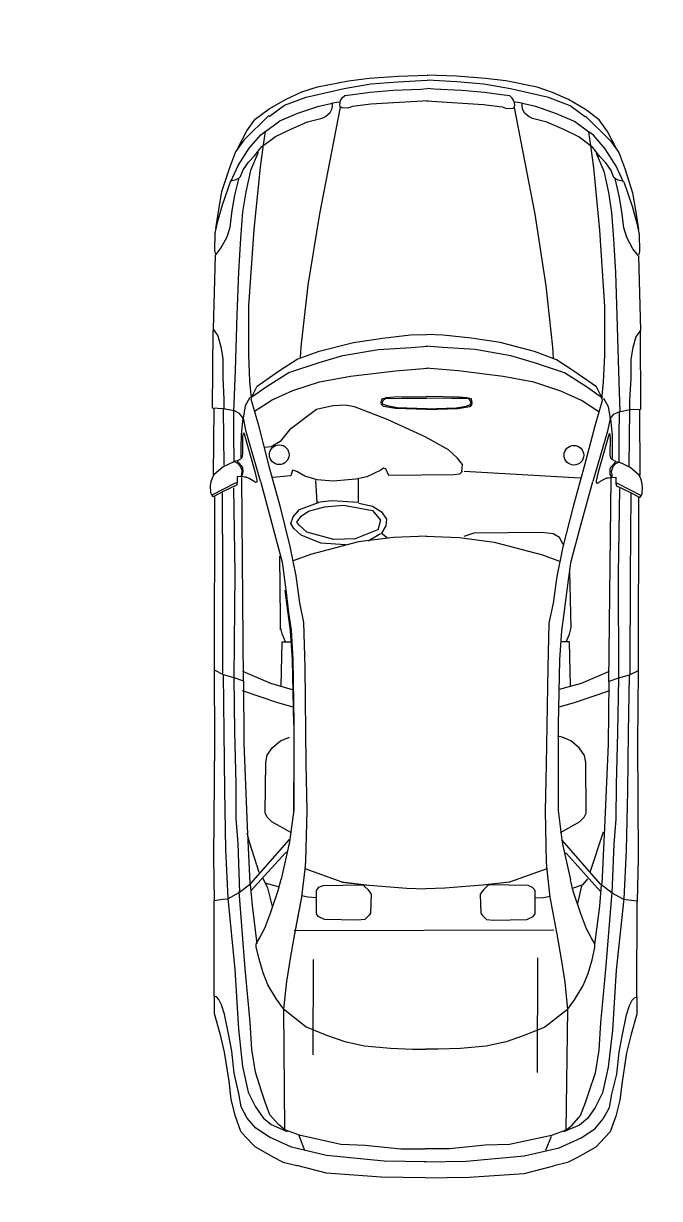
# Model space of a CAD drawing. Header units: millimetres. Extents: x 10193 to 57833, y 9963 to 44360.
# Drawn here: x 30108 to 32749, y 32694 to 37570 of the extents above; entities that cross this region are included whole.
import ezdxf

# ---------------------------------------------------------------- set-up
doc = ezdxf.new("R2010")
doc.units = ezdxf.units.MM
doc.layers.add('free-dwg.com', color=7, linetype='Continuous')
doc.layers.add('Стены', color=7, linetype='Continuous')

msp = doc.modelspace()

# ---------------------------------------------------------------- hatches: boundary and pattern name
at = {"layer": 'Стены'}
h = msp.add_hatch(dxfattribs=at)
h.set_pattern_fill('ANSI32', color=256, scale=10)
h.paths.add_polyline_path([(57833.4, 42702.7), (10593.4, 42702.7), (10593.4, 9962.7), (26833.4, 9962.7), (26833.4, 14962.7), (57833.4, 14962.7)])
h.paths.add_polyline_path([(10713.4, 42582.7), (57713.4, 42582.7), (57713.4, 15082.7), (26713.4, 15082.7), (26713.4, 10082.7), (10713.4, 10082.7)], flags=16)
h.paths.add_polyline_path([(10963.4, 42332.7), (57463.4, 42332.7), (57463.4, 15332.7), (26463.4, 15332.7), (26463.4, 10332.7), (10963.4, 10332.7)], flags=0)
h.paths.add_polyline_path([(57463.4, 42332.7), (10963.4, 42332.7), (10963.4, 10332.7), (26463.4, 10332.7), (26463.4, 15332.7), (57463.4, 15332.7)], flags=0)
h = msp.add_hatch(dxfattribs=at)
h.set_pattern_fill('ANSI36', color=256, scale=10)
h.paths.add_polyline_path([(57713.4, 42582.7), (10713.4, 42582.7), (10713.4, 10082.7), (26713.4, 10082.7), (26713.4, 15082.7), (57713.4, 15082.7)])
h.paths.add_polyline_path([(10963.4, 42332.7), (57463.4, 42332.7), (57463.4, 15332.7), (26463.4, 15332.7), (26463.4, 10332.7), (10963.4, 10332.7)], flags=16)

# ---------------------------------------------------------------- linework, layer by layer
at = {"layer": 'free-dwg.com'}
for p, q in [((31543.4, 37343.2), (31664.1, 37351.5)), ((31664.1, 37351.5), (31785.1, 37355.7)), ((31905.6, 37351), (31784.6, 37355.7)), ((31264.3, 37286.2), (31328.3, 37307.4)), ((31328.3, 37307.4), (31458.2, 37332.7)), ((31439, 37300.8), (31549.7, 37319.8)), ((31458.2, 37332.7), (31543.4, 37343.2)), ((31549.7, 37319.8), (31661.9, 37328.1)), ((31661.9, 37328.1), (31783.8, 37335.1)), ((31907.7, 37327.6), (31785.9, 37335.1)), ((32026.3, 37342.3), (31905.6, 37351)), ((32019.9, 37318.9), (31907.7, 37327.6)), ((32130.5, 37299.5), (32019.9, 37318.9)), ((32111.4, 37331.5), (32026.3, 37342.3)), ((32241.3, 37305.6), (32111.4, 37331.5)), ((32305.1, 37284.2), (32241.3, 37305.6)), ((31127.9, 37216.1), (31198.3, 37256.5)), ((31191.8, 37230.9), (31281.3, 37264.9)), ((31198.3, 37256.5), (31264.3, 37286.2)), ((31281.3, 37264.9), (31439, 37300.8)), ((31424.8, 37250.9), (31431.6, 37261.1)), ((31431.6, 37261.1), (31441.9, 37271.3)), ((31441.9, 37271.3), (31476, 37274.7)), ((31476, 37274.7), (31547.6, 37284.8)), ((31547.6, 37284.8), (31643.1, 37293.1)), ((31643.1, 37293.1), (31757.4, 37298)), ((31757.4, 37298), (31784.7, 37299.7)), ((31812.1, 37297.9), (31784.9, 37299.7)), ((31926.4, 37292.6), (31812.1, 37297.9)), ((32021.8, 37283.9), (31926.4, 37292.6)), ((32093.4, 37273.5), (32021.8, 37283.9)), ((32127.5, 37270), (32093.4, 37273.5)), ((32137.7, 37259.7), (32127.5, 37270)), ((32288.1, 37262.9), (32130.5, 37299.5)), ((32144.5, 37249.5), (32137.7, 37259.7)), ((32377.4, 37228.6), (32288.1, 37262.9)), ((32371.1, 37254.2), (32305.1, 37284.2)), ((32441.3, 37213.6), (32371.1, 37254.2)), ((31070.3, 37173.6), (31127.9, 37216.1)), ((31127.9, 37184.2), (31191.8, 37230.9)), ((31247.9, 37197.5), (31334.4, 37227.6)), ((31334.4, 37227.6), (31390.6, 37239.8)), ((31423.2, 37222.4), (31336.6, 36780.3)), ((31380.9, 37200), (31389.2, 37217.8)), ((31389.2, 37217.8), (31390.6, 37230.2)), ((31390.6, 37241.2), (31419.4, 37245.2)), ((31390.6, 37230.2), (31390.6, 37241.2)), ((31421.4, 37232.1), (31423.1, 37242.3)), ((31423, 37223.6), (31421.4, 37232.1)), ((31429.9, 37220.1), (31423, 37223.6)), ((31423.1, 37242.3), (31424.8, 37250.9)), ((31455.4, 37218.4), (31429.9, 37220.1)), ((31474.2, 37225.2), (31455.4, 37218.4)), ((31550.9, 37235.3), (31474.2, 37225.2)), ((31788, 37248.5), (31550.9, 37235.3)), ((31781.3, 37248.5), (32018.3, 37234.4)), ((32018.3, 37234.4), (32095, 37224)), ((32095, 37224), (32113.8, 37217.1)), ((32113.8, 37217.1), (32139.4, 37218.8)), ((32139.4, 37218.8), (32146.2, 37222.2)), ((32146.2, 37240.9), (32144.5, 37249.5)), ((32146, 37221), (32230.9, 36778.6)), ((32147.9, 37230.7), (32146.2, 37240.9)), ((32146.2, 37222.2), (32147.9, 37230.7)), ((32178.7, 37239.7), (32149.9, 37243.8)), ((32178.7, 37228.7), (32178.7, 37239.7)), ((32234.9, 37225.8), (32178.7, 37238.3)), ((32180, 37216.3), (32178.7, 37228.7)), ((32188.2, 37198.5), (32180, 37216.3)), ((32321.2, 37195.5), (32234.9, 37225.8)), ((32441.2, 37181.6), (32377.4, 37228.6)), ((32498.7, 37170.9), (32441.3, 37213.6)), ((31127.4, 37188.1), (31022.9, 37086)), ((31036.2, 37124.7), (31070.3, 37173.6)), ((31113.5, 37122.3), (31172.5, 37166.1)), ((31172.5, 37166.1), (31247.9, 37197.5)), ((31217.7, 37131.7), (31287.6, 37161.8)), ((31287.6, 37161.8), (31348, 37176.8)), ((31348, 37176.8), (31361.7, 37183.6)), ((31361.7, 37183.6), (31380.9, 37200)), ((32207.4, 37182), (32188.2, 37198.5)), ((32221.1, 37175.1), (32207.4, 37182)), ((32281.4, 37159.9), (32221.1, 37175.1)), ((32351.2, 37129.6), (32281.4, 37159.9)), ((32396.5, 37163.8), (32321.2, 37195.5)), ((32455.4, 37119.7), (32396.5, 37163.8)), ((32441.7, 37185.6), (32545.8, 37083.1)), ((32532.7, 37121.8), (32498.7, 37170.9)), ((30997.7, 37052.3), (31036.2, 37124.7)), ((31044.8, 37052.5), (31094.2, 37108.6)), ((31094.2, 37108.6), (31113.5, 37123.7)), ((31105.1, 37066.1), (31113.5, 37122.3)), ((31154.5, 37101.7), (31217.7, 37131.7)), ((32414.2, 37099.2), (32351.2, 37129.6)), ((32474.5, 37106), (32455.4, 37121.1)), ((32463.5, 37063.5), (32455.4, 37119.7)), ((32570.9, 37049.2), (32532.7, 37121.8)), ((31022.9, 37086), (30988.7, 37037)), ((31066.7, 37020.9), (31098.3, 37059.2)), ((31092.4, 36974.2), (31104.4, 37066.9)), ((31098.3, 37059.2), (31106.5, 37064.7)), ((31106.5, 37064.7), (31154.5, 37101.7)), ((32462.1, 37062.1), (32414.2, 37099.2)), ((32470.3, 37056.6), (32462.1, 37062.1)), ((32475.9, 36971.5), (32464.2, 37064.2)), ((32523.8, 37049.6), (32474.5, 37106)), ((32545.8, 37083.1), (32579.8, 37034)), ((30988.7, 37037), (30963, 36971)), ((30999.4, 36981.2), (31044.8, 37052.5)), ((31041.9, 36994.9), (31066.7, 37020.9)), ((31082.2, 37034), (31050.1, 36959.5)), ((32501.8, 37018.1), (32470.3, 37056.6)), ((32486.3, 37031.3), (32518.1, 36956.7)), ((32526.4, 36992), (32501.8, 37018.1)), ((32568.9, 36978.2), (32523.8, 37049.6)), ((32579.8, 37034), (32605.2, 36967.9)), ((30963, 36971), (30930.9, 36870.9)), ((30969.1, 36914.1), (30999.4, 36981.2)), ((31008.9, 36934.6), (31019.9, 36963.3)), ((31019.9, 36963.3), (31041.9, 36994.9)), ((31065.7, 36715.1), (31092.4, 36974.2)), ((32501.5, 36712.3), (32475.9, 36971.5)), ((32548.3, 36960.4), (32526.4, 36992)), ((32598.9, 36910.9), (32568.9, 36978.2)), ((32605.2, 36967.9), (32637, 36867.6)), ((30967.2, 36915.6), (30932.9, 36815.5)), ((30969.1, 36916.8), (30991.1, 36922.2)), ((30986.1, 36857.3), (31003.2, 36929.7)), ((30991.1, 36922.2), (31002.1, 36927.7)), ((31002.1, 36927.7), (31008.9, 36934.6)), ((31050.1, 36959.5), (31030.8, 36872.1)), ((32518.1, 36956.7), (32537.1, 36869.2)), ((32559.2, 36931.6), (32548.3, 36960.4)), ((32566, 36924.7), (32559.2, 36931.6)), ((32581.7, 36854.2), (32564.9, 36926.7)), ((32577, 36919.2), (32566, 36924.7)), ((32598.9, 36913.7), (32577, 36919.2)), ((32600.9, 36912.4), (32634.8, 36812.2)), ((30930.9, 36870.9), (30918, 36798.5)), ((31030.8, 36872.1), (31017.9, 36789)), ((32537.1, 36869.2), (32549.7, 36786.1)), ((32637, 36867.6), (32649.6, 36795.1)), ((30932.9, 36815.5), (30911.5, 36738.8)), ((30975.3, 36793.4), (30986.1, 36857.3)), ((32592.3, 36790.3), (32581.7, 36854.2)), ((30918, 36798.5), (30905, 36719.6)), ((30966.6, 36725.2), (30975.3, 36793.4)), ((31017.9, 36789), (31009.1, 36678.2)), ((31336.6, 36780.3), (31289.3, 36483.8)), ((32230.9, 36778.6), (32277.1, 36481.9)), ((32549.7, 36786.1), (32558, 36675.3)), ((32600.7, 36722.1), (32592.3, 36790.3)), ((32634.8, 36812.2), (32655.9, 36735.4)), ((32649.6, 36795.1), (32662.2, 36716.2)), ((30911.5, 36738.8), (30902.9, 36698.3)), ((30953.8, 36684.7), (30966.6, 36725.2)), ((32613.4, 36681.5), (32600.7, 36722.1)), ((32655.9, 36735.4), (32664.3, 36694.9)), ((30902.9, 36698.3), (30900.6, 36628)), ((30928.1, 36637.9), (30953.8, 36684.7)), ((31009.1, 36678.2), (31000.4, 36539.7)), ((31043.8, 36398.9), (31065.7, 36715.1)), ((32522.3, 36396.1), (32501.5, 36712.3)), ((32558, 36675.3), (32566.2, 36536.7)), ((32638.8, 36634.6), (32613.4, 36681.5)), ((32664.3, 36694.9), (32666.3, 36624.6)), ((30900.6, 36628), (30904.8, 36610.9)), ((30906.8, 36610.2), (30928.1, 36637.9)), ((32660.1, 36606.9), (32638.8, 36634.6)), ((32666.3, 36624.6), (32662, 36607.5)), ((30904.7, 36608.1), (30895.6, 36301.2)), ((32662.2, 36604.7), (32670.1, 36297.8)), ((31000.4, 36539.7), (30993.6, 36360.7)), ((32566.2, 36536.7), (32572.3, 36357.6)), ((31289.3, 36483.8), (31260.2, 36228.8)), ((32277.1, 36481.9), (32305.2, 36226.8)), ((31043.4, 36194.5), (31043.8, 36398.9)), ((32521.9, 36191.6), (32522.3, 36396.1)), ((30993.6, 36360.7), (30986.8, 36130.5)), ((32572.3, 36357.6), (32578.2, 36127.4)), ((30892.8, 35973), (30895.5, 36296.9)), ((30895.6, 36301.2), (30914.7, 36273.5)), ((31715.2, 36277.4), (31782.8, 36279.9)), ((31850.4, 36277.1), (31782.8, 36279.9)), ((32670.1, 36297.8), (32650.9, 36270.1)), ((32671.6, 35969.5), (32670.1, 36293.5)), ((30914.7, 36273.5), (30927.4, 36228.7)), ((31335.5, 36210.5), (31478.6, 36246.6)), ((31478.6, 36246.6), (31598.2, 36264.6)), ((31598.2, 36264.6), (31715.2, 36277.4)), ((31717.7, 36225.4), (31785.3, 36230.4)), ((31847.7, 36225.1), (31780.1, 36230.5)), ((31967.4, 36263.9), (31850.4, 36277.1)), ((32086.9, 36245.5), (31967.4, 36263.9)), ((32229.8, 36208.8), (32086.9, 36245.5)), ((32650.9, 36270.1), (32638, 36225.4)), ((30927.4, 36228.7), (30935.8, 36179.6)), ((31047.9, 36085.1), (31043.4, 36194.5)), ((31244.5, 36176.8), (31335.5, 36210.5)), ((31260.2, 36228.8), (31257.5, 36184.6)), ((31335.4, 36163.7), (31434.3, 36192.1)), ((31434.3, 36192.1), (31582.5, 36217.8)), ((31582.5, 36217.8), (31717.7, 36225.4)), ((31982.9, 36217.1), (31847.7, 36225.1)), ((32131, 36190.7), (31982.9, 36217.1)), ((32229.7, 36161.9), (32131, 36190.7)), ((32320.7, 36174.8), (32229.8, 36208.8)), ((32305.2, 36226.8), (32307.7, 36182.6)), ((32516.9, 36082.3), (32521.9, 36191.6)), ((32638, 36225.4), (32629.4, 36176.4)), ((30935.8, 36179.6), (30935.6, 36098.6)), ((31171.6, 36130.1), (31244.5, 36176.8)), ((31210.6, 36122.3), (31335.4, 36163.7)), ((31652.5, 36129.2), (31785.1, 36139.4)), ((31912.5, 36128.7), (31780, 36139.4)), ((32354.4, 36120.1), (32229.7, 36161.9)), ((32393.4, 36127.8), (32320.7, 36174.8)), ((32629.4, 36176.4), (32629.3, 36095.4)), ((30935.6, 36098.6), (30939.7, 36011.2)), ((30986.8, 36130.5), (30980.1, 35960)), ((31054.9, 36013.8), (31047.9, 36085.1)), ((31077.9, 36065.3), (31171.6, 36130.1)), ((31119.5, 36065.2), (31210.6, 36122.3)), ((31337.9, 36083), (31465.3, 36106.2)), ((31465.3, 36106.2), (31652.5, 36129.2)), ((32099.6, 36104.9), (31912.5, 36128.7)), ((32227, 36081.3), (32099.6, 36104.9)), ((32445.3, 36062.7), (32354.4, 36120.1)), ((32486.9, 36062.6), (32393.4, 36127.8)), ((32578.2, 36127.4), (32584.3, 35956.9)), ((32629.3, 36095.4), (32624.8, 36008)), ((31051.8, 36018.5), (31119.5, 36065.2)), ((31054.4, 36018.5), (31077.9, 36065.3)), ((31140.2, 36007.9), (31226, 36046.8)), ((31226, 36046.8), (31337.9, 36083)), ((32338.7, 36044.6), (32227, 36081.3)), ((32424.4, 36005.5), (32338.7, 36044.6)), ((32512.8, 36015.7), (32445.3, 36062.7)), ((32510.2, 36015.7), (32486.9, 36062.6)), ((32509.7, 36011), (32516.9, 36082.3)), ((30939.7, 36011.2), (30939.6, 35968.6)), ((31048.3, 36017.4), (31029.1, 35983.4)), ((31052.4, 36013), (31082.4, 35906.9)), ((31067.3, 35961.2), (31140.2, 36007.9)), ((31443.5, 35986), (31392, 35983)), ((31482.9, 35979.8), (31443.5, 35986)), ((31593.2, 35996.5), (31594.1, 36004.7)), ((31594.1, 35988.2), (31593.2, 35996.5)), ((31594.1, 36004.7), (31596.9, 36012.9)), ((31602.3, 35980.9), (31594.1, 35988.2)), ((31596.9, 36012.9), (31616.1, 36017.4)), ((31598.7, 35996.4), (31599.6, 36001.9)), ((31600.5, 35990), (31598.7, 35996.4)), ((31599.6, 36001.9), (31603.3, 36008.3)), ((31617.8, 35982.7), (31600.5, 35990)), ((31603.3, 36008.3), (31611.5, 36013.8)), ((31611.5, 36013.8), (31679, 36014.6)), ((31616.1, 36017.4), (31647.1, 36020.1)), ((31647.1, 36020.1), (31782.1, 36021.7)), ((31679, 36014.6), (31782.1, 36015.3)), ((31885.6, 36014.2), (31782.4, 36015.3)), ((31917.5, 36019.6), (31782.5, 36021.7)), ((31953.1, 36013.1), (31885.6, 36014.2)), ((31948.5, 36016.8), (31917.5, 36019.6)), ((31946.6, 35982.1), (31964, 35989.3)), ((31967.7, 36012.2), (31948.5, 36016.8)), ((31961.3, 36007.6), (31953.1, 36013.1)), ((31964.9, 36001.2), (31961.3, 36007.6)), ((31962.1, 35980.2), (31970.4, 35987.5)), ((31964, 35989.3), (31965.8, 35995.7)), ((31965.8, 35995.7), (31964.9, 36001.2)), ((31970.4, 36004), (31967.7, 36012.2)), ((31971.3, 35995.7), (31970.4, 36004)), ((31970.4, 35987.5), (31971.3, 35995.7)), ((32497.1, 35958.5), (32424.4, 36005.5)), ((32512.2, 36010.2), (32481.7, 35904.3)), ((32516.2, 36014.6), (32535.3, 35980.5)), ((32624.8, 36008), (32624.8, 35965.4)), ((30937.5, 35970.7), (30892.8, 35973)), ((30899, 35972.9), (30895.8, 35697)), ((30984.3, 35962.1), (30937.5, 35970.7)), ((30940.9, 35736.7), (30938.7, 35970.2)), ((30981.9, 35859.6), (30981.1, 35960.5)), ((31005.6, 35951.4), (30984.3, 35962.1)), ((31020.5, 35932.2), (31005.6, 35951.4)), ((31029.1, 35983.4), (31020.5, 35932.2)), ((31325.3, 35968), (31213.1, 35883.3)), ((31392, 35983), (31325.3, 35968)), ((31616.1, 35928), (31482.9, 35979.8)), ((31652.5, 35972.6), (31602.3, 35980.9)), ((31659.8, 35975.3), (31617.8, 35982.7)), ((31782, 35967.8), (31652.5, 35972.6)), ((31782.1, 35971.4), (31659.8, 35975.3)), ((31782.3, 35967.8), (31911.9, 35972.1)), ((31782.4, 35971.4), (31904.6, 35974.8)), ((31904.6, 35974.8), (31946.6, 35982.1)), ((31911.9, 35972.1), (31962.1, 35980.2)), ((32535.3, 35980.5), (32543.8, 35929.3)), ((32543.8, 35929.3), (32558.7, 35948.4)), ((32558.7, 35948.4), (32580, 35959.1)), ((32580, 35959.1), (32626.9, 35967.5)), ((32582, 35856.5), (32583.2, 35957.5)), ((32622.6, 35733.4), (32625.7, 35966.9)), ((32626.9, 35967.5), (32671.6, 35969.5)), ((32665.4, 35969.5), (32667.6, 35693.6)), ((31018.4, 35933.2), (31012.2, 35862.5)), ((31020.4, 35934.2), (31030.4, 35881.7)), ((31082.4, 35906.9), (31127.5, 35733.5)), ((31776.6, 35854.9), (31616.1, 35928)), ((32481.7, 35904.3), (32436, 35731)), ((32543.8, 35931.3), (32533.6, 35878.8)), ((32545.8, 35930.3), (32551.8, 35859.6)), ((30982.7, 35753.5), (30981.9, 35859.6)), ((31012.2, 35862.5), (31011.1, 35807)), ((31019, 35782.1), (31019.1, 35851.3)), ((31019.1, 35851.3), (31020.3, 35865.3)), ((31020.3, 35865.3), (31022.7, 35871.2)), ((31022.7, 35871.2), (31025, 35865.3)), ((31025, 35866.5), (31069.2, 35710.5)), ((31030.4, 35881.7), (31090.5, 35672.5)), ((31213.1, 35883.3), (31173.6, 35834.9)), ((31873.5, 35800.2), (31776.6, 35854.9)), ((32533.6, 35878.8), (32472.7, 35669.9)), ((32539, 35863.6), (32494.2, 35707.8)), ((32541.3, 35868.3), (32539, 35862.4)), ((32543.7, 35862.4), (32541.3, 35868.3)), ((32544.8, 35848.3), (32543.7, 35862.4)), ((32544.7, 35779.2), (32544.8, 35848.3)), ((32551.8, 35859.6), (32552.7, 35804)), ((32580.8, 35750.4), (32582, 35856.5)), ((31011.1, 35807), (31011, 35767.6)), ((31137.2, 35813.7), (31106.9, 35810.7)), ((31173.6, 35834.9), (31137.2, 35813.7)), ((31909.8, 35766.7), (31873.5, 35800.2)), ((32552.7, 35804), (32552.6, 35764.6)), ((30935.7, 35730.7), (30961.5, 35742.4)), ((30961.5, 35742.4), (30982.6, 35752.9)), ((30995.5, 35755.2), (30982.6, 35752.9)), ((30982.6, 35752.9), (30996.7, 35745.8)), ((30995.5, 35755.2), (31010.8, 35763.4)), ((31000.2, 35749.3), (30995.5, 35755.2)), ((30996.7, 35745.8), (31008.4, 35732.9)), ((31016.5, 35731.7), (31000.2, 35749.3)), ((31010.8, 35763.4), (31016.6, 35769.2)), ((31016.6, 35769.2), (31019, 35782.1)), ((31930.9, 35739.4), (31909.8, 35766.7)), ((32547, 35766.3), (32544.7, 35779.2)), ((32546.9, 35728.8), (32563.4, 35746.3)), ((32552.8, 35760.4), (32547, 35766.3)), ((32568.1, 35752.2), (32552.8, 35760.4)), ((32566.9, 35742.8), (32555.1, 35729.9)), ((32563.4, 35746.3), (32568.1, 35752.2)), ((32580.9, 35749.8), (32566.9, 35742.8)), ((32568.1, 35752.2), (32580.9, 35749.8)), ((32602, 35739.2), (32580.9, 35749.8)), ((30892.3, 35683.9), (30899.4, 35699.1)), ((30899.4, 35699.1), (30935.7, 35730.7)), ((31008.4, 35732.9), (31013, 35721.2)), ((31013, 35701.2), (31011.8, 35691.9)), ((31013, 35721.2), (31015.3, 35711.8)), ((31015.3, 35711.8), (31013, 35701.2)), ((31013, 35690.7), (31018.8, 35701.2)), ((31018.9, 35724.7), (31016.5, 35731.7)), ((31018.8, 35701.2), (31020, 35711.8)), ((31020, 35711.8), (31018.9, 35724.7)), ((31069.2, 35710.5), (31077.3, 35674.2)), ((31127.5, 35733.5), (31172.6, 35568.5)), ((31224.9, 35716.5), (31218.8, 35692.2)), ((31243, 35710.4), (31224.9, 35716.5)), ((31276.3, 35692.1), (31243, 35710.4)), ((31591.5, 35715.8), (31533.9, 35688.6)), ((31603.6, 35724.8), (31591.5, 35715.8)), ((31612.7, 35721.8), (31603.6, 35724.8)), ((31624.8, 35694.5), (31612.7, 35721.8)), ((31897.5, 35697), (31624.8, 35694.5)), ((31918.7, 35700), (31897.5, 35697)), ((31930.9, 35712.1), (31918.7, 35700)), ((31927.8, 35712.1), (31930.9, 35739.4)), ((32419.3, 35682.6), (31938.2, 35710.3)), ((32436, 35731), (32390.3, 35566.1)), ((32494.2, 35707.8), (32485.9, 35671.5)), ((32543.4, 35708.9), (32544.6, 35721.7)), ((32544.5, 35698.3), (32543.4, 35708.9)), ((32550.4, 35687.7), (32544.5, 35698.3)), ((32544.6, 35721.7), (32546.9, 35728.8)), ((32550.4, 35718.2), (32548.1, 35708.8)), ((32548.1, 35708.8), (32550.4, 35698.3)), ((32555.1, 35729.9), (32550.4, 35718.2)), ((32550.4, 35698.3), (32551.5, 35688.9)), ((32627.7, 35727.4), (32602, 35739.2)), ((32664, 35695.7), (32627.7, 35727.4)), ((32671, 35680.5), (32664, 35695.7)), ((30885.2, 35651.1), (30887.6, 35669.8)), ((30886.3, 35621.8), (30885.2, 35651.1)), ((30887.6, 35669.8), (30892.3, 35683.9)), ((30891, 35614.7), (30986, 35662.6)), ((30993, 35654.4), (30934.4, 35626.4)), ((30986, 35662.6), (30994.2, 35664.9)), ((30995.3, 35663.8), (30993, 35654.4)), ((30995.4, 35690.7), (30995.3, 35663.8)), ((31011.8, 35688.4), (30995.4, 35690.7)), ((31011.8, 35691.9), (31013, 35689.5)), ((31025.8, 35687.2), (31013, 35690.7)), ((31021.4, 34842.4), (31015, 35686.1)), ((31032.9, 35687.1), (31025.8, 35687.2)), ((31044.6, 35682.4), (31032.9, 35687.1)), ((31065.6, 35669.5), (31044.6, 35682.4)), ((31071.5, 35664.8), (31065.6, 35669.5)), ((31077.3, 35666), (31071.5, 35664.8)), ((31077.3, 35674.2), (31077.3, 35666)), ((31092.1, 35671.3), (31145.5, 35474.3)), ((31218.8, 35692.2), (31143, 35686.3)), ((31327.8, 35676.9), (31276.3, 35692.1)), ((31327.6, 35582.8), (31321.7, 35673.8)), ((31394.5, 35670.7), (31327.8, 35676.9)), ((31488.4, 35679.6), (31394.5, 35670.7)), ((31533.9, 35688.6), (31488.4, 35679.6)), ((31497.5, 35679.6), (31497.3, 35582.5)), ((32471.2, 35668.6), (32417, 35471.8)), ((32485.9, 35671.5), (32485.9, 35663.3)), ((32485.9, 35663.3), (32491.8, 35662.1)), ((32491.8, 35662.1), (32497.6, 35666.7)), ((32497.6, 35666.7), (32518.7, 35679.6)), ((32518.7, 35679.6), (32530.5, 35684.3)), ((32530.5, 35684.3), (32537.5, 35684.3)), ((32537.5, 35684.3), (32550.4, 35687.7)), ((32538.7, 34839.4), (32548.3, 35683.2)), ((32551.5, 35688.9), (32550.4, 35686.6)), ((32551.5, 35685.4), (32567.9, 35687.7)), ((32567.9, 35687.7), (32567.9, 35660.8)), ((32567.9, 35660.8), (32570.2, 35651.4)), ((32577.2, 35659.6), (32569.1, 35661.9)), ((32570.2, 35651.4), (32628.7, 35623.1)), ((32672, 35611.3), (32577.2, 35659.6)), ((32675.6, 35666.4), (32671, 35680.5)), ((32677.9, 35647.6), (32675.6, 35666.4)), ((32676.7, 35618.3), (32677.9, 35647.6)), ((30891, 35611.2), (30886.3, 35621.8)), ((30894.5, 35607.7), (30891, 35611.2)), ((30898, 35607.7), (30894.5, 35607.7)), ((30934.4, 35626.4), (30898, 35607.7)), ((30900.9, 35609.4), (30899.5, 34887.7)), ((30932.7, 35622.6), (30934.7, 35280.3)), ((30980.5, 35643.7), (30985.1, 35288.2)), ((32582.6, 35640.7), (32576.7, 35285.1)), ((32630.3, 35619.3), (32627, 35277.1)), ((32628.7, 35623.1), (32665, 35604.3)), ((32662.1, 35606), (32660.7, 34884.3)), ((32665, 35604.3), (32668.5, 35604.3)), ((32668.5, 35604.3), (32672, 35607.8)), ((32672, 35607.8), (32676.7, 35618.3)), ((31172.6, 35568.5), (31214.3, 35400.1)), ((31227.5, 35522.4), (31254.8, 35552.6)), ((31254.8, 35552.6), (31333.7, 35582.8)), ((31291.2, 35546.5), (31357.9, 35564.6)), ((31388.2, 35588.8), (31327.6, 35582.8)), ((31357.9, 35564.6), (31436.7, 35570.5)), ((31497.3, 35582.5), (31388.2, 35588.8)), ((31436.7, 35570.5), (31557.8, 35549)), ((31500.3, 35579.5), (31557.9, 35567.2)), ((31557.8, 35549), (31591.1, 35509.5)), ((31557.9, 35567.2), (31594.2, 35542.9)), ((32390.3, 35566.1), (32347.9, 35397.9)), ((31218.4, 35495.1), (31227.5, 35522.4)), ((31242.6, 35501.1), (31260.9, 35525.3)), ((31251.7, 35489), (31242.6, 35501.1)), ((31260.9, 35525.3), (31291.2, 35546.5)), ((31591.1, 35509.5), (31578.9, 35467.1)), ((31594.2, 35542.9), (31615.3, 35512.5)), ((31615.3, 35512.5), (31612.3, 35485.2)), ((31145.5, 35474.3), (31182.2, 35334.5)), ((31230.5, 35473.8), (31218.4, 35495.1)), ((31260.7, 35446.5), (31230.5, 35473.8)), ((31285, 35458.6), (31251.7, 35489)), ((31397, 35428), (31285, 35458.6)), ((31581.9, 35470.1), (31484.9, 35430.9)), ((31591, 35451.9), (31539.4, 35421.7)), ((31612.3, 35485.2), (31594, 35454.9)), ((31594, 35454.9), (31618.2, 35436.7)), ((31978, 35455.5), (31936.4, 35440.8)), ((32259.8, 35458), (31978, 35455.5)), ((32307.2, 35451.9), (32259.8, 35458)), ((32333.9, 35437), (32307.2, 35451.9)), ((32417, 35471.8), (32379.7, 35332.2)), ((31342.4, 35413), (31260.7, 35446.5)), ((31499.4, 35419), (31299.5, 35366.8)), ((31445.5, 35406.7), (31342.4, 35413)), ((31484.9, 35430.9), (31397, 35428)), ((31644, 35437.2), (31499.4, 35419)), ((31783.4, 35442.2), (31644, 35437.2)), ((31779, 35442.2), (31918.3, 35436.6)), ((31918.3, 35436.6), (32062.9, 35417.9)), ((32062.9, 35417.9), (32262.6, 35364.9)), ((32348.6, 35407.3), (32333.9, 35437)), ((31171.4, 35359.4), (31174.5, 35100.4)), ((31214.3, 35400.1), (31239.3, 35277.2)), ((31299.5, 35366.8), (31228.5, 35340.6)), ((32262.6, 35364.9), (32333.5, 35338.5)), ((32347.9, 35397.9), (32322.5, 35275.1)), ((31182.2, 35334.5), (31197.1, 35220)), ((32379.7, 35332.2), (32364.4, 35217.8)), ((30934.7, 35280.3), (30934, 34874.4)), ((30985.1, 35288.2), (30981.6, 34855.7)), ((31239.3, 35277.2), (31254.2, 35166.1)), ((32322.5, 35275.1), (32307.1, 35164)), ((32381.6, 35064), (32376, 35296.4)), ((32576.7, 35285.1), (32578.5, 34852.6)), ((32627, 35277.1), (32626.2, 34871.1)), ((31193.3, 35218.4), (31205.2, 35122.4)), ((31197.1, 35220), (31208.7, 35124.1)), ((32364.4, 35217.8), (32352.4, 35121.9)), ((31254.2, 35166.1), (31271.2, 35083.7)), ((32307.1, 35164), (32289.8, 35081.8)), ((31205.2, 35122.4), (31216.1, 35050.2)), ((31208.7, 35124.1), (31219.5, 35051.9)), ((32352.4, 35121.9), (32341.4, 35049.7)), ((31174.5, 35100.4), (31174.4, 35053.6)), ((31182, 35036.5), (31176, 35064.6)), ((31271.2, 35083.7), (31275.7, 34899.2)), ((32289.8, 35081.8), (32284.6, 34897.2)), ((32375.5, 35036), (32381.6, 35064)), ((31196.1, 35004.5), (31182, 35036.5)), ((31216.1, 35050.2), (31223.6, 34929.7)), ((31219.5, 35051.9), (31226.6, 34931.3)), ((32341.4, 35049.7), (32333.8, 34929.1)), ((32361.4, 35003.9), (32375.5, 35036)), ((31178.2, 34820.2), (31182.1, 35004.5)), ((31182.1, 35004.5), (31218.1, 35004.5)), ((32375.4, 35003.9), (32339.4, 35004)), ((32379.1, 34819.6), (32375.4, 35003.9)), ((31223.6, 34929.7), (31228.8, 34661.4)), ((31226.6, 34931.3), (31231, 34663)), ((32333.8, 34929.1), (32328.4, 34660.9)), ((30899.5, 34887.7), (30936.6, 34869.1)), ((30899.5, 34887.7), (30901, 34588.6)), ((30936.6, 34869.1), (30981.6, 34855.7)), ((30936.6, 34869.1), (30940.1, 34630.4)), ((31018.1, 34882.1), (31134.2, 34832.2)), ((31275.7, 34899.2), (31279.9, 34498)), ((32284.6, 34897.2), (32278.9, 34496.1)), ((32539.3, 34881.4), (32423.1, 34831.5)), ((32623.6, 34865.8), (32578.5, 34852.6)), ((32623.6, 34865.8), (32619.2, 34627.1)), ((32660.7, 34884.3), (32623.6, 34865.8)), ((32660.7, 34884.3), (32658.1, 34585.2)), ((30981.6, 34855.7), (31021.4, 34842.4)), ((30981.6, 34855.7), (30984.7, 34630.3)), ((31021.3, 34842.2), (31023.6, 34582.8)), ((31134.2, 34832.2), (31224.3, 34806.2)), ((32423.1, 34831.5), (32333, 34805.7)), ((32538.8, 34839.2), (32535.5, 34579.9)), ((32578.5, 34852.6), (32538.7, 34839.4)), ((32578.5, 34852.6), (32574.6, 34627.2)), ((31016.1, 34802), (31162.3, 34752.1)), ((32541.2, 34801.2), (32395, 34751.4)), ((31162.3, 34752.1), (31226.3, 34734.1)), ((32395, 34751.4), (32330.9, 34733.5)), ((30940.1, 34630.4), (30942.4, 34387.8)), ((30984.7, 34630.3), (30989.8, 34415.5)), ((31231, 34663), (31230.5, 34421.9)), ((32328.4, 34660.9), (32327.9, 34419.7)), ((32574.6, 34627.2), (32568.6, 34412.5)), ((32619.2, 34627.1), (32615.9, 34384.5)), ((30901, 34588.6), (30897.3, 34109)), ((31023.6, 34582.8), (31036.9, 34237)), ((31141, 34564.4), (31175.9, 34593.5)), ((31175.9, 34593.5), (31212.6, 34609)), ((32344.5, 34608.5), (32325.2, 34612.4)), ((32381.3, 34592.9), (32344.5, 34608.5)), ((32416, 34563.8), (32381.3, 34592.9)), ((32535.5, 34579.9), (32520.9, 34234.1)), ((32658.1, 34585.2), (32659.9, 34105.6)), ((31114, 34503.5), (31119.8, 34533.4)), ((31119.8, 34533.4), (31141, 34564.4)), ((32437.3, 34532.7), (32416, 34563.8)), ((32443, 34502.9), (32437.3, 34532.7)), ((31112.3, 34294.3), (31114, 34503.5)), ((31279.9, 34498), (31284.4, 34303.6)), ((32278.9, 34496.1), (32273.6, 34301.7)), ((32444.5, 34293.6), (32443, 34502.9)), ((30942.4, 34387.8), (30947.5, 34142.3)), ((30989.8, 34415.5), (30989.5, 34270.5)), ((31229, 34420.3), (31229.1, 34304.6)), ((31230.5, 34421.9), (31230.3, 34306.2)), ((32327.9, 34419.7), (32327.7, 34304.1)), ((32568.6, 34412.5), (32568.3, 34267.5)), ((32615.9, 34384.5), (32609.9, 34139.1)), ((31120, 34276.9), (31112.3, 34294.3)), ((31230.3, 34306.2), (31212.9, 34173.3)), ((31284.4, 34303.6), (31279.1, 34092)), ((32273.6, 34301.7), (32278.1, 34090.1)), ((32327.7, 34304.1), (32344.6, 34171.2)), ((32436.7, 34276.2), (32444.5, 34293.6)), ((30989.5, 34270.5), (30997.7, 34167.3)), ((31036.9, 34237), (31047.5, 34002.7)), ((31139.4, 34257.5), (31120, 34276.9)), ((31218.8, 34213), (31139.4, 34257.5)), ((32337.9, 34212.5), (32417.4, 34256.9)), ((32417.4, 34256.9), (32436.7, 34276.2)), ((32520.9, 34234.1), (32509.3, 33999.9)), ((32568.3, 34267.5), (32559.8, 34164.3)), ((31047.1, 34172.2), (31036.6, 34210.5)), ((31052.4, 34001.2), (31212.2, 34183.3)), ((32461.5, 34047.6), (32516, 34216)), ((30947.5, 34142.3), (30956.1, 33940.6)), ((30997.7, 34167.3), (31005.7, 33963.7)), ((31087.3, 34046.6), (31047.1, 34172.2)), ((31212.9, 34173.3), (31178.1, 34018.4)), ((32344.6, 34171.2), (32378.8, 34016.1)), ((32504.4, 33998.4), (32345.3, 34181.1)), ((32559.8, 34164.3), (32551, 33960.8)), ((32609.9, 34139.1), (32600.5, 33937.4)), ((30897.3, 34109), (30900.4, 33930.6)), ((31194.4, 34127.6), (31052.4, 33970.8)), ((31204.5, 34132.6), (31194.4, 34127.6)), ((31279.1, 34092), (31276.6, 34060)), ((32278.1, 34090.1), (32280.5, 34058.1)), ((32352.8, 34130.4), (32362.9, 34125.3)), ((32362.9, 34125.3), (32504.3, 33968)), ((32659.9, 34105.6), (32656.1, 33927.2)), ((31276.6, 34060), (31262.5, 33946.4)), ((31276, 34063.4), (31430.3, 34008.1)), ((32281, 34061.5), (32126.6, 34006.8)), ((32280.5, 34058.1), (32294.1, 33944.4)), ((31004.3, 33963.3), (31052.4, 34001.2)), ((31049.9, 33998.7), (31057.3, 33910)), ((31102.1, 34023.1), (31121.2, 33982.7)), ((31110.6, 34004), (31165.8, 33989)), ((31165.9, 33972.2), (31178.1, 34018.4)), ((31334.6, 33985.2), (31352.9, 33993.1)), ((31352.9, 33993.1), (31515.1, 33995.9)), ((31430, 34007.1), (31542.5, 33994.1)), ((31430.3, 34008.1), (31542.8, 33994.8)), ((31515.1, 33995.9), (31525.6, 33990.6)), ((31523, 33990.6), (31538.7, 33974.9)), ((31542.8, 33994.8), (31699.8, 33981.4)), ((32014, 33993.9), (31857, 33981.1)), ((32126.6, 34006.8), (32014, 33993.9)), ((32033.5, 33990.4), (32017.8, 33974.7)), ((32041.4, 33995.6), (32030.9, 33990.4)), ((32203.6, 33992.7), (32041.4, 33995.6)), ((32221.9, 33984.8), (32203.6, 33992.7)), ((32390.8, 33969.9), (32378.8, 34016.1)), ((32387.8, 33981.9), (32432.3, 33997.3)), ((32424.6, 33991.5), (32409, 33917.9)), ((32432.3, 33997.3), (32451.7, 34020.5)), ((32506.9, 33995.9), (32499.2, 33907.2)), ((32552.4, 33960.3), (32504.4, 33998.4)), ((30935.9, 33935.6), (30956.1, 33938.1)), ((30956.1, 33938.1), (31004.3, 33963.3)), ((30956.1, 33940.6), (30985.9, 33644.2)), ((31029, 33646.6), (31004.3, 33968.4)), ((31121.2, 33982.7), (31140.1, 33906)), ((31135.5, 33881.6), (31165.9, 33972.2)), ((31262.5, 33946.4), (31233.5, 33792.3)), ((31262.3, 33944.9), (31233.8, 33790.7)), ((31288.7, 33943.8), (31263.6, 33949.6)), ((31325.5, 33941.9), (31288.7, 33943.8)), ((31324.2, 33972.1), (31334.6, 33985.2)), ((31324.3, 33875.2), (31324.2, 33972.1)), ((31538.7, 33974.9), (31551.8, 33956.6)), ((31551.8, 33956.6), (31549.2, 33878.1)), ((31699.8, 33981.4), (31778.2, 33978.6)), ((31857, 33981.1), (31778.5, 33978.6)), ((32017.8, 33974.7), (32004.7, 33956.4)), ((32004.7, 33956.4), (32007.2, 33877.8)), ((32232.3, 33971.7), (32221.9, 33984.8)), ((32231, 33941.5), (32267.7, 33943.4)), ((32232.1, 33874.8), (32232.3, 33971.7)), ((32267.7, 33943.4), (32292.9, 33949.1)), ((32294.1, 33944.4), (32322.5, 33790.2)), ((32420.8, 33879.1), (32390.8, 33969.9)), ((32526.5, 33643.8), (32552.4, 33965.4)), ((32600.4, 33934.9), (32552.4, 33960.3)), ((30899.7, 33532.9), (30900.4, 33930.6)), ((30900.4, 33930.6), (30935.9, 33935.6)), ((31057.3, 33910), (31077.2, 33750.4)), ((32499.2, 33907.2), (32478.6, 33747.7)), ((32600.5, 33937.4), (32569.5, 33641.1)), ((32620.7, 33932.3), (32600.4, 33934.9)), ((32656.1, 33927.2), (32620.7, 33932.3)), ((32655.3, 33529.5), (32656.1, 33927.2)), ((31109.7, 33815.2), (31135.5, 33881.6)), ((31332.1, 33864.8), (31324.3, 33875.2)), ((31358.3, 33851.7), (31332.1, 33864.8)), ((31496.9, 33849.2), (31358.3, 33851.7)), ((31525.7, 33851.9), (31496.9, 33849.2)), ((31544, 33870.2), (31525.7, 33851.9)), ((31549.2, 33878.1), (31544, 33870.2)), ((32007.2, 33877.8), (32012.4, 33870)), ((32012.4, 33870), (32030.7, 33851.6)), ((32030.7, 33851.6), (32059.4, 33848.9)), ((32059.4, 33848.9), (32198.1, 33851.3)), ((32198.1, 33851.3), (32224.3, 33864.3)), ((32224.3, 33864.3), (32232.1, 33874.8)), ((32446.4, 33812.6), (32420.8, 33879.1)), ((31088.5, 33774.4), (31109.7, 33815.2)), ((31233.5, 33792.3), (31215.2, 33689.6)), ((31232.6, 33806.7), (32309.8, 33808.7)), ((32467.4, 33771.8), (32446.4, 33812.6)), ((31074.9, 33750.3), (31076.4, 33756.3)), ((31074.9, 33738.2), (31074.9, 33750.3)), ((31076.4, 33756.3), (31088.5, 33774.4)), ((32322.5, 33790.2), (32340.5, 33687.4)), ((32479.5, 33753.6), (32467.4, 33771.8)), ((32481, 33747.6), (32479.5, 33753.6)), ((32481, 33735.5), (32481, 33747.6)), ((31086.8, 33686.8), (31074.9, 33738.2)), ((32468.8, 33684.1), (32481, 33735.5)), ((31048.8, 33426.2), (31029, 33646.6)), ((31103.3, 33630.8), (31086.8, 33686.8)), ((31215.2, 33689.6), (31199.9, 33594.4)), ((31311, 33685.3), (31310.2, 33289.7)), ((32242.5, 33692.9), (32241.6, 33217.3)), ((32340.5, 33687.4), (32355.4, 33592.2)), ((32452.1, 33628.2), (32468.8, 33684.1)), ((30985.9, 33644.2), (31000.6, 33395.9)), ((31122.9, 33580.9), (31103.3, 33630.8)), ((32432.3, 33578.4), (32452.1, 33628.2)), ((32505.8, 33423.4), (32526.5, 33643.8)), ((32569.5, 33641.1), (32553.9, 33392.9)), ((31159, 33520.4), (31122.9, 33580.9)), ((31199.9, 33594.4), (31187.6, 33481.1)), ((32355.4, 33592.2), (32367.2, 33478.8)), ((32396, 33518), (32432.3, 33578.4)), ((30899.7, 33532.9), (30899.5, 33461.8)), ((30909.8, 33530.3), (30899.7, 33532.9)), ((30919.9, 33520.2), (30909.8, 33530.3)), ((30930, 33497.4), (30919.9, 33520.2)), ((31187.6, 33481.1), (31159, 33520.4)), ((32367.2, 33478.8), (32396, 33518)), ((32624.9, 33494.1), (32635.1, 33516.9)), ((32635.1, 33516.9), (32645.2, 33527)), ((32645.2, 33527), (32655.3, 33529.5)), ((32655.3, 33529.5), (32655.3, 33458.4)), ((30899.5, 33461.8), (30922.9, 33379.2)), ((30942.6, 33459.4), (30930, 33497.4)), ((30960.1, 33370.7), (30942.6, 33459.4)), ((31187.6, 33481.1), (31192.3, 32979.7)), ((31187.6, 33481.1), (31281.6, 33406.4)), ((32367.2, 33478.8), (32273, 33404.5)), ((32367.2, 33478.8), (32360.6, 32977.4)), ((32594.3, 33367.5), (32612.2, 33456.2)), ((32612.2, 33456.2), (32624.9, 33494.1)), ((32655.3, 33458.4), (32631.5, 33375.9)), ((31056.2, 33312.2), (31048.8, 33426.2)), ((31281.6, 33406.4), (31366.8, 33371.4)), ((32273, 33404.5), (32187.6, 33369.9)), ((32498, 33309.5), (32505.8, 33423.4)), ((30922.9, 33379.2), (30941.6, 33301.2)), ((30972.6, 33304.8), (30960.1, 33370.7)), ((31000.6, 33395.9), (31018.1, 33241.4)), ((31366.8, 33371.4), (31442.6, 33346)), ((32187.6, 33369.9), (32111.7, 33344.7)), ((32553.9, 33392.9), (32535.8, 33238.5)), ((32581.5, 33301.7), (32594.3, 33367.5)), ((32631.5, 33375.9), (32612.5, 33298)), ((30982.6, 33213.6), (30972.6, 33304.8)), ((31071.2, 33218.5), (31056.2, 33312.2)), ((31442.6, 33346), (31524.7, 33326.9)), ((31524.7, 33326.9), (31632, 33317.2)), ((31632, 33317.2), (31723.7, 33313.8)), ((31723.7, 33313.8), (31777.1, 33313.7)), ((31830.5, 33313.6), (31777.1, 33313.7)), ((31922.1, 33316.6), (31830.5, 33313.6)), ((32029.6, 33325.9), (31922.1, 33316.6)), ((32111.7, 33344.7), (32029.6, 33325.9)), ((32482.7, 33215.8), (32498, 33309.5)), ((30941.6, 33301.2), (30960.2, 33180.8)), ((32571.2, 33210.5), (32581.5, 33301.7)), ((32612.5, 33298), (32593.4, 33177.7)), ((31002.7, 33130), (30982.6, 33213.6)), ((31018.1, 33241.4), (31040.6, 33135)), ((31096.3, 33139.9), (31071.2, 33218.5)), ((32457.2, 33137.3), (32482.7, 33215.8)), ((32535.8, 33238.5), (32512.9, 33132.1)), ((32550.8, 33127), (32571.2, 33210.5)), ((30960.2, 33180.8), (30969.5, 33105.3)), ((32593.4, 33177.7), (32583.8, 33102.2)), ((31012.4, 33074.9), (31002.7, 33130)), ((31040.6, 33135), (31070.9, 33074.1)), ((31111.4, 33094.3), (31096.3, 33139.9)), ((32441.9, 33091.7), (32457.2, 33137.3)), ((32512.9, 33132.1), (32482.4, 33071.4)), ((32540.9, 33072), (32550.8, 33127)), ((30969.5, 33105.3), (30985.9, 33039.2)), ((31037.6, 33027.4), (31012.4, 33074.9)), ((31070.9, 33074.1), (31103.7, 33028.4)), ((31131.5, 33041.1), (31111.4, 33094.3)), ((32421.6, 33038.6), (32441.9, 33091.7)), ((32482.4, 33071.4), (32449.4, 33025.9)), ((32515.5, 33024.6), (32540.9, 33072)), ((32583.8, 33102.2), (32567.2, 33036.1)), ((30985.9, 33039.2), (31009.4, 32973)), ((31072.3, 32986.2), (31037.6, 33027.4)), ((31103.7, 33028.4), (31136.5, 33000.5)), ((31166.9, 33000.5), (31131.5, 33041.1)), ((32386.1, 32998.1), (32421.6, 33038.6)), ((32449.4, 33025.9), (32416.4, 32998.1)), ((32480.7, 32983.5), (32515.5, 33024.6)), ((32567.2, 33036.1), (32543.5, 32970.1)), ((31009.4, 32973), (31030.5, 32949.4)), ((31129, 32948.2), (31072.3, 32986.2)), ((31136.5, 33000.5), (31202.3, 32972.5)), ((31194.7, 32977.6), (31166.9, 33000.5)), ((31192.3, 32979.7), (31252.3, 32957.4)), ((32360.6, 32977.4), (32300.5, 32955.4)), ((32416.4, 32998.1), (32350.6, 32970.3)), ((32358.2, 32975.4), (32386.1, 32998.1)), ((32423.7, 32945.7), (32480.7, 32983.5)), ((32543.5, 32970.1), (32522.2, 32946.5)), ((31030.5, 32949.4), (31068.2, 32909.2)), ((31220.6, 32906.9), (31129, 32948.2)), ((31252.3, 32957.4), (31425.9, 32919.2)), ((31275.5, 32896.4), (31252.9, 32954.7)), ((31425.9, 32919.2), (31527, 32915.8)), ((31527, 32915.8), (31675.5, 32899.7)), ((32025.6, 32914.8), (31877.1, 32899.3)), ((32126.7, 32917.8), (32025.6, 32914.8)), ((32300.5, 32955.4), (32126.7, 32917.8)), ((32277.1, 32894.5), (32299.9, 32952.7)), ((32332, 32904.8), (32423.7, 32945.7)), ((32522.2, 32946.5), (32484.4, 32906.5)), ((31068.2, 32909.2), (31143.6, 32866.6)), ((31143.6, 32866.6), (31186, 32845.2)), ((31365.8, 32871.8), (31220.6, 32906.9)), ((31605.9, 32849.3), (31365.8, 32871.8)), ((31675.5, 32899.7), (31776.3, 32899.5)), ((31877.1, 32899.3), (31776.3, 32899.5)), ((31946.5, 32848.6), (32186.7, 32870.3)), ((32186.7, 32870.3), (32332, 32904.8)), ((32484.4, 32906.5), (32408.9, 32864.1)), ((31186, 32845.2), (31242.5, 32831)), ((31365.7, 32799.1), (31242.5, 32831)), ((31779.6, 32845.8), (31605.9, 32849.3)), ((31772.8, 32845.8), (31946.5, 32848.6)), ((32186.5, 32797.5), (32309.8, 32828.9)), ((32366.4, 32843), (32309.8, 32828.9)), ((32408.9, 32864.1), (32366.4, 32843)), ((31593.1, 32782.9), (31365.7, 32799.1)), ((31776.3, 32779.4), (31593.1, 32782.9)), ((31775.8, 32779.4), (31959, 32782.2)), ((31959, 32782.2), (32186.5, 32797.5))]:
    msp.add_line(p, q, dxfattribs=at)
for centre in [(31170.1, 35780.5), (32393.6, 35778.2)]:
    msp.add_circle(centre, 40.8, dxfattribs=at)

doc.saveas('drawing.dxf')
